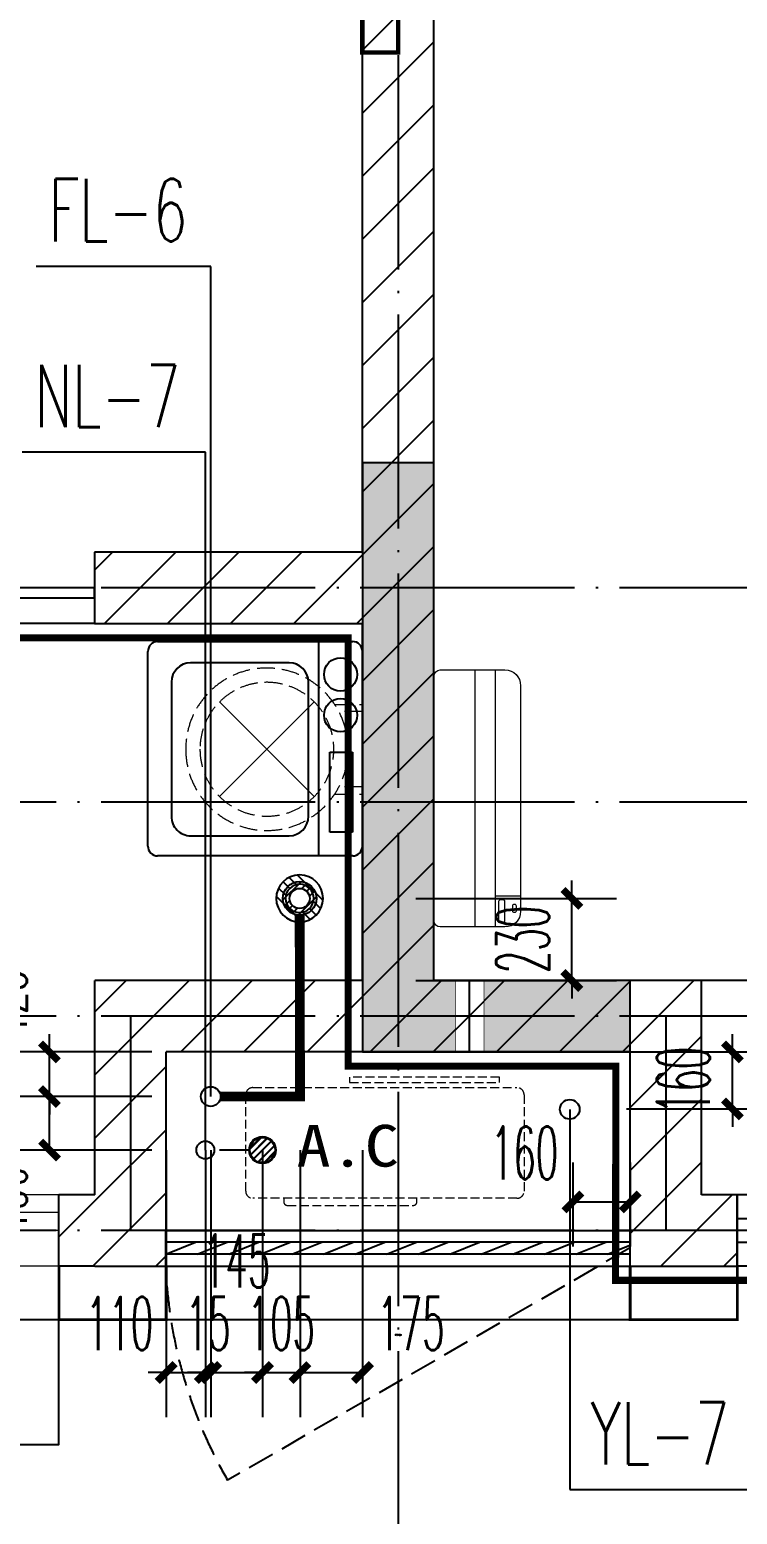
# Model space of a CAD drawing. Extents: x 27938 to 1507990, y 110129 to 923079.
# Drawn here: x 1234532 to 1236514, y 580029 to 584188 of the extents above; entities that cross this region are included whole.
import ezdxf

# ---------------------------------------------------------------- set-up
doc = ezdxf.new("R2010")
doc.units = 0
doc.header["$LTSCALE"] = 1000
doc.header["$MEASUREMENT"] = 0
for name, pattern in [('$1$DASH', [0.35, 0.25, -0.1]), ('DASH', [0.35, 0.25, -0.1]), ('DOTE', [2.42, 2, -0.2, 0.02, -0.2])]:
    doc.linetypes.add(name, pattern=pattern)
for name, color, linetype in [('----建筑底图', 8, 'Continuous'), ('3.5方案汇报，与郭总、侯月琴确定户型_t8$0$2020.03.04 -1安徽标准化洋房户型(UA）_t8_t8$0$看线', 154, 'Continuous'), ('COLUMN', 9, 'Continuous'), ('DIM_SYMB', 3, 'Continuous'), ('DIM_凝结', 150, 'Continuous'), ('DIM_废水', 31, 'Continuous'), ('DIM_雨水', 4, 'Continuous'), ('DOTE', 1, 'Continuous'), ('EQUIP_地漏', 7, 'Continuous'), ('LVTRY', 6, 'Continuous'), ('PIPE-废水', 31, 'TG_F'), ('PUB_HATCH', 8, 'Continuous'), ('PUB_TEXT', 4, 'Continuous'), ('VPIPE-凝结', 150, 'N'), ('VPIPE-废水', 31, 'Continuous'), ('VPIPE-雨水', 4, 'Y'), ('WALL', 9, 'Continuous'), ('WINDOW', 4, 'Continuous'), ('WINDOW_TEXT', 7, 'Continuous'), ('机电标识类', 1, 'Continuous'), ('看线', 251, 'Continuous')]:
    doc.layers.add(name, color=color, linetype=linetype)
for name, color, linetype, lineweight in [('EQUIP-消防', 3, 'Continuous', 20), ('平面-栏杆', 135, 'Continuous', 15), ('平面-看线', 45, 'Continuous', 15), ('平面-空调室内机', 176, 'Continuous', 9), ('平面-空调预留孔', 173, 'Continuous', 15), ('空调', 76, 'Continuous', 13), ('粉刷', 251, 'Continuous', 9)]:
    doc.layers.add(name, color=color, linetype=linetype, lineweight=lineweight)
doc.styles.add('_TCH_DIM_T3', font='SIMPLEX.shx', dxfattribs={"width": 0.494118, "bigfont": 'GBCBIG.shx'})
doc.styles.add('_TCH_WINDOW', font='SIMPLEX.shx', dxfattribs={"width": 0.7, "height": 3.5, "bigfont": 'GBCBIG.shx'})
doc.styles.add('_TWT_SERIAL', font='SIMPLEX', dxfattribs={"width": 0.8, "height": 3.5, "bigfont": 'HZTXT'})
doc.styles.get("Standard").update_dxf_attribs({"font": 'gbenor.shx', "bigfont": 'gbcbig.shx'})
doc.styles.add('TG_LINETYPE', font='SIMPLEX', dxfattribs={"width": 0.8, "height": 3, "bigfont": 'HZTXT'})
doc.styles.add('房间名称', font='TSSDENG', dxfattribs={"width": 0.8, "bigfont": 'HZTXT'})
doc.styles.add('黑体', font='simhei.ttf')
doc.linetypes.add('N', pattern='A,3,-0.2,["N",Standard,S=0.25,R=0,X=-0.1,Y=-0.115],-0.2', length=3.4)
doc.linetypes.add('TG_F', pattern='A,2,-0.3,["F",TG_LINETYPE,S=0.1,R=0,X=-0.23,Y=-0.15],0', length=2.3)
doc.linetypes.add('Y', pattern='A,3,-0.2,["Y",Standard,S=0.25,R=0,X=-0.1,Y=-0.115],-0.2', length=3.4)
doc.dimstyles.new('_TWT_ARCH&&50', dxfattribs={"dimtxt": 148.75, "dimasz": 50, "dimexe": 125, "dimexo": 150, "dimgap": 63.125, "dimtad": 1, "dimdec": 0, "dimzin": 0, "dimdsep": 46, "dimtxsty": '_TCH_DIM_T3', "dimblk": 'ARCHTICK', "dimcen": 0.09, "dimclrt": 7, "dimazin": 2, "dimtfac": 1, "dimtdec": 0, "dimtix": 1, "dimtmove": 2, "dimatfit": 3, "dimfxl": 100, "dimtolj": 1, "dimtzin": 0, "dimarcsym": 0})
pattern_1 = [(45, (0, 89.76), (-88.3884, 88.3884), [])]

# ---------------------------------------------------------------- blocks, each defined once
blk = doc.blocks.new('GFDGFSDFGD')
at = {"layer": 'PUB_HATCH'}
blk.add_hatch(color=256, dxfattribs=at).paths.add_polyline_path([(455566.6, 364323.7), (455566.6, 364523.7), (455016.6, 364523.7), (455016.6, 365973.7), (454816.6, 365973.7), (454816.6, 364323.7)])
at = {"layer": 'COLUMN', "color": 6}
for p, q in [((455016.6, 365973.7), (454816.6, 365973.7)), ((454816.6, 365973.7), (454816.6, 364323.7)), ((455016.6, 364523.7), (455016.6, 365973.7)), ((455566.6, 364523.7), (455016.6, 364523.7)), ((455566.6, 364323.7), (455566.6, 364523.7)), ((454816.6, 364323.7), (455566.6, 364323.7))]:
    blk.add_line(p, q, dxfattribs=at)
blk = doc.blocks.new('dongkong')
blk.add_wipeout([(-603756, 210771), (-603756, 210570.8), (-603836, 210570.8), (-603836, 210771)])
at = {"layer": '机电标识类', "color": 250, "linetype": 'DASH', "ltscale": 400}
for p, q in [((-603796, 210771), (-603796, 210570.8)), ((-603896, 210670.7), (-603696, 210670.7))]:
    blk.add_line(p, q, dxfattribs=at)
at = {"layer": '空调', "color": 6, "linetype": 'DASH', "const_width": 2}
blk.add_lwpolyline([(-603756, 210771), (-603756, 210570.8), (-603836, 210570.8), (-603836, 210771)], close=True, dxfattribs=at)
blk = doc.blocks.new('A$C001338C2')
for p, q in [((845, 303.6), (55, 303.6)), ((109.1, 214.8), (109.1, 303.6)), ((0, 248.6), (0, 22)), ((900, 22), (900, 248.6)), ((22, 0), (878, 0))]:
    blk.add_line(p, q)
at = {"lineweight": 5}
for p, q in [((900, 214.8), (0, 214.8)), ((900, 143.2), (0, 143.2))]:
    blk.add_line(p, q, dxfattribs=at)
for points in [[(73.1, 275), (56.8, 275, -0.414214), (51.3, 280.5), (51.3, 283.4, -0.414214), (56.8, 288.9), (73.1, 288.9, -0.414214), (78.6, 283.4), (78.6, 280.5, -0.414214)], [(89.2, 226.4), (22.2, 226.4, -0.414214), (16.7, 231.9), (16.7, 243.1, -0.414214), (22.2, 248.6), (89.2, 248.6, -0.414214), (94.7, 243.1), (94.7, 231.9, -0.414214)]]:
    blk.add_lwpolyline(points, format="xyb", close=True)
for centre, radius, start, end in [((55, 248.6), 55, 90, 180), ((845, 248.6), 55, 360, 90), ((22, 22), 22, 180, 270), ((878, 22), 22, 270, 360)]:
    blk.add_arc(centre, radius, start, end)
blk = doc.blocks.new('$TwtSys$00000141')
at = {"color": 1}
for p, q in [((-47.1, 3.8), (-5, 45.9)), ((-47.1, 3.8), (-5, 45.9)), ((-43.6, -17.5), (17.5, 43.6)), ((-43.6, -17.5), (17.5, 43.6)), ((-33.2, -33.2), (33.2, 33.2)), ((-33.2, -33.2), (33.2, 33.2)), ((-16.2, -43.5), (43.8, 16.4)), ((-16.2, -43.5), (43.8, 16.4)), ((5.7, -46.1), (46.1, -5.7)), ((5.7, -46.1), (46.1, -5.7))]:
    blk.add_line(p, q, dxfattribs=at)
blk.add_circle((0, 0), 47, dxfattribs=at)
blk.add_circle((0, 0), 47, dxfattribs=at)
blk = doc.blocks.new('RECTANG')
for p, q in [((1, 1), (0, 1)), ((0, 1), (0, 0)), ((1, 0), (1, 1)), ((0, 0), (1, 0))]:
    blk.add_line(p, q)
blk = doc.blocks.new('洗衣机')
at = {"layer": 'LVTRY'}
for p, q in [((3790993.7, 243444.5), (3790993.7, 242899.1)), ((3791567.4, 243472.1), (3791021, 243472.1)), ((3791116.5, 243472.1), (3791116.5, 242871.5)), ((3791594.6, 242899.1), (3791594.6, 243444.5)), ((3791199, 243412.7), (3791474.9, 243412.7)), ((3791145.1, 242982.5), (3791145.1, 243358)), ((3791528.8, 243358), (3791528.8, 242982.5)), ((3791474.9, 242927.8), (3791199, 242927.8)), ((3791021, 242871.5), (3791567.4, 242871.5))]:
    blk.add_line(p, q, dxfattribs=at)
at = {"layer": 'LVTRY', "extrusion": (0, 0, -1)}
for centre, major_axis, start_param, end_param in [((3791021, 243444.5), (0, 27.6), -1.570796, 0), ((3791567.4, 243444.5), (0, 27.6), 0, 1.570796), ((3791055.1, 243379.8), (0, 46.9), 3.141593, 9.424778), ((3791199, 243358), (0, 54.7), 4.712389, 6.283185), ((3791474.9, 243358), (0, 54.7), 0, 1.570796), ((3791055.1, 243265.7), (0, 46.9), 3.141593, 9.424778), ((3791199, 242982.5), (0, 54.7), 3.141593, 4.712389), ((3791474.9, 242982.5), (0, 54.7), 1.570796, 3.141593), ((3791021, 242899.1), (0, 27.6), 3.141593, 4.712389), ((3791567.4, 242899.1), (0, 27.6), 1.570796, 3.141593)]:
    blk.add_ellipse(centre, major_axis=major_axis, ratio=0.986385, start_param=start_param, end_param=end_param, dxfattribs=at)
at = {"layer": 'LVTRY', "xscale": 63.25620569481588, "yscale": 224.5369532744355, "zscale": 64.12934308941763, "rotation": 180}
blk.add_blockref('RECTANG', (3791085.2, 243162.4), dxfattribs=at)
blk = doc.blocks.new('$TwtSys$00000543')
for p, q in [((-93.6, -8.5), (8.5, 93.6)), ((12.5, 55), (41.7, 84.2)), ((39.9, 39.9), (66.5, 66.5)), ((-8.5, -93.6), (93.6, 8.5)), ((55, 12.5), (84.2, 41.7)), ((-84.2, -41.7), (-55, -12.5)), ((-66.5, -66.5), (-39.9, -39.9)), ((-41.7, -84.2), (-12.5, -55))]:
    blk.add_line(p, q)
for radius in [94, 56.4]:
    blk.add_circle((0, 0), radius)
blk = doc.blocks.new('dnfhfn')
at = {"linetype": '$1$DASH', "ltscale": 0.2}
for p, q in [((101.9, 495, 0), (121.9, 495, 0)), ((101.9, 417.2, 0), (101.9, 495, 0)), ((121.9, 495, 0), (121.9, 429, 0)), ((353.1, 495, 0), (333.1, 495, 0)), ((333.1, 495, 0), (333.1, 429, 0)), ((353.1, 417.2, 0), (353.1, 495, 0))]:
    blk.add_line(p, q, dxfattribs=at)
at = {"linetype": '$1$DASH', "ltscale": 0.2, "elevation": 0}
for points in [[(94.9, 360.1), (94.9, 360.1), (360.1, 94.9), (360.1, 94.9)], [(360.1, 360.1), (94.9, 94.9), (94.9, 94.9), (360.1, 360.1)]]:
    blk.add_lwpolyline(points, close=True, dxfattribs=at)
at = {"linetype": '$1$DASH', "ltscale": 0.2}
for radius in [227.5, 187.5]:
    blk.add_circle((227.5, 227.5, 0), radius, dxfattribs=at)
blk = doc.blocks.new('gsergvr')
at = {"layer": '平面-空调预留孔', "linetype": 'DASH', "ltscale": 0.1}
for p, q in [((34075.4, 17176.2), (34075.4, 17166.2)), ((34085.4, 17156.2), (34438.2, 17156.2)), ((34448.2, 17166.2), (34448.2, 17176.2))]:
    blk.add_line(p, q, dxfattribs=at)
blk.add_lwpolyline([(34679.3, 17515.3), (34259.5, 17515.3), (34259.5, 17500.2), (34679.3, 17500.2)], close=True, dxfattribs=at)
blk.add_lwpolyline([(34728.6, 17176.2), (33988.6, 17176.2, -0.414214), (33968.6, 17196.2), (33968.6, 17466.2, -0.414214), (33988.6, 17486.2), (34728.6, 17486.2, -0.414214), (34748.6, 17466.2), (34748.6, 17196.2, -0.414214)], format="xyb", close=True, dxfattribs=at)
for centre, start, end in [((34085.4, 17166.2), 180, 270), ((34438.2, 17166.2), 270, 0)]:
    blk.add_arc(centre, 10, start, end, dxfattribs=at)
at = {"layer": '平面-空调预留孔', "color": 251, "linetype": 'DASH', "ltscale": 0.1, "true_color": 0x636466, "style": '黑体', "width": 1.2}
blk.add_text('A.C', height=117.05, dxfattribs=at).set_placement((34110.9, 17264.8))
blk = doc.blocks.new('rtyryrtyeeretee')
at = {"layer": '平面-空调预留孔'}
blk.add_blockref('gsergvr', (635673.5, 326705.8), dxfattribs=at)
blk = doc.blocks.new('GDGDRGDGDRGDR')
blk.add_blockref('rtyryrtyeeretee', (-215152.6, 97240.1))
blk = doc.blocks.new('FSFSFSFSEG')
at = {"layer": 'EQUIP-消防', "const_width": 12.8}
blk.add_lwpolyline([(136866.6, 335152.5), (136466.6, 335152.5), (136466.6, 335052.5), (136866.6, 335052.5)], close=True, dxfattribs=at)
at = {"layer": 'PUB_TEXT', "color": 7, "true_color": 0xffffff, "style": '房间名称', "width": 0.8}
blk.add_text('rD', height=64.8, dxfattribs=at).set_placement((136633.7, 335069))
blk = doc.blocks.new('GHFHFHTFHCSDCS')
at = {"rotation": 89.99999999297357}
blk.add_blockref('FSFSFSFSEG', (789969.1, 230657.2), dxfattribs=at)
blk = doc.blocks.new('$DorLib2D$00000138')
at = {"color": 0, "linetype": 'Continuous'}
for p, q in [((-0.2875, 0), (-0.2875, 0.1538)), ((-0.2875, 0.1538), (0, 0.1538)), ((0, 0.1538), (0, 0)), ((0.2875, 0.1538), (0, 0.1538)), ((0.2875, 0), (0.2875, 0.1538)), ((-0.5, -0.1399), (-0.5, 0)), ((-0.5, 0), (-0.2188, 0)), ((0, 0), (-0.2875, 0)), ((-0.2188, 0), (-0.2188, -0.1399)), ((0, 0), (0.2875, 0)), ((0.2188, 0), (0.2188, -0.1399)), ((0.5, 0), (0.2188, 0)), ((0.5, 0), (0.5, -0.1946)), ((0.5, -0.1399), (0.5, 0)), ((-0.2188, -0.1399), (-0.5, -0.1399)), ((0.2188, -0.1399), (0.5, -0.1399)), ((-0.1857, -0.186), (-0.037, -0.186)), ((-0.037, -0.186), (-0.1019, -0.2583)), ((-0.1019, -0.2583), (-0.1019, -0.186)), ((0.1857, -0.186), (0.037, -0.186)), ((0.037, -0.186), (0.1019, -0.2583)), ((0.1019, -0.2583), (0.1019, -0.186))]:
    blk.add_line(p, q, dxfattribs=at)
blk = doc.blocks.new('$WINLIB2D$00000001')
at = {"color": 0}
for points in [[(-0.5, 0.5), (-0.5, -0.5)], [(-0.5, 0.5), (0.5, 0.5)], [(0.5, -0.5), (0.5, 0.5)], [(0.5, 0.1667), (-0.5, 0.1667)], [(0.5, -0.1667), (-0.5, -0.1667)], [(-0.5, -0.5), (0.5, -0.5)]]:
    blk.add_lwpolyline(points, dxfattribs=at)
blk = doc.blocks.new('$WINLIB2D$00000039')
at = {"color": 0}
for points in [[(-0.5, 0.5), (-0.5, -0.5)], [(0.5, 0.5), (-0.5, 0.5)], [(0.5, -0.5), (0.5, 0.5)], [(-0.5, 0.1667), (0.5, 0.1667)], [(-0.3839, -0.1667), (-0.448, 0.1667)], [(-0.3159, -0.1667), (-0.38, 0.1667)], [(-0.2479, -0.1667), (-0.312, 0.1667)], [(-0.1799, -0.1667), (-0.244, 0.1667)], [(-0.1119, -0.1667), (-0.176, 0.1667)], [(-0.0439, -0.1667), (-0.108, 0.1667)], [(0.0241, -0.1667), (-0.04, 0.1667)], [(0.0921, -0.1667), (0.028, 0.1667)], [(0.16, -0.1667), (0.0959, 0.1667)], [(0.228, -0.1667), (0.1639, 0.1667)], [(0.296, -0.1667), (0.2319, 0.1667)], [(0.364, -0.1667), (0.2999, 0.1667)], [(0.432, -0.1667), (0.3679, 0.1667)], [(0.5, -0.1667), (0.4359, 0.1667)], [(-0.4519, -0.1667), (-0.5, 0.0836)], [(-0.5, -0.1667), (0.5, -0.1667)], [(0.5, -0.5), (-0.5, -0.5)]]:
    blk.add_lwpolyline(points, dxfattribs=at)
blk = doc.blocks.new('A$C149A4CC3')
at = {"layer": 'PUB_HATCH'}
h = blk.add_hatch(dxfattribs=at)
h.set_pattern_fill('普通砖', color=256, scale=50, style=0)
h.set_pattern_definition(pattern_1)
h.paths.add_polyline_path([(8650, -25810.1), (8650, -25710.1), (8516.7, -25710.1), (8450, -25810.1)])
at = {"color": 8, "const_width": 8}
for points in [[(8350, -25810.1), (8350, -25960.1), (8650, -25960.1), (8650, -25810.1)], [(9950, -25810.1), (9950, -25960.1), (10250, -25960.1), (10250, -25810.1)]]:
    blk.add_lwpolyline(points, dxfattribs=at)
at = {"layer": '3.5方案汇报，与郭总、侯月琴确定户型_t8$0$2020.03.04 -1安徽标准化洋房户型(UA）_t8_t8$0$看线', "color": 8, "ltscale": 10}
blk.add_line((12400, -25010.1), (10150, -25010.1), dxfattribs=at)
at = {"layer": 'DOTE', "color": 169, "linetype": 'DOTE', "ltscale": 0.3}
for p, q in [((9300.2, -16610.1), (9300, -26899.5)), ((25039.9, -23910.1), (-25818.8, -23910.1)), ((25039.9, -24510.1), (-25818.8, -24510.1)), ((25039.9, -25110.1), (-25818.8, -25110.1)), ((8550, -25110.1), (8550, -25710.1)), ((10050, -25110.1), (10050, -25710.1)), ((25039.9, -25710.1), (-25818.8, -25710.1))]:
    blk.add_line(p, q, dxfattribs=at)
at = {"layer": 'VPIPE-凝结', "color": 8, "ltscale": 0.1}
blk.add_lwpolyline([(8882.4, -25485.1), (8800, -25485.1)], dxfattribs=at)
at = {"layer": 'WALL', "color": 8}
for p, q in [((8650, -25810.1), (8650, -25710.1)), ((8450, -25810.1), (8350, -25810.1)), ((8450, -25810.1), (8450, -25810.1)), ((8450, -25810.1), (8650, -25810.1)), ((9950, -25810.1), (10250, -25810.1))]:
    blk.add_line(p, q, dxfattribs=at)
at = {"layer": 'WINDOW', "color": 8, "linetype": 'DASH', "ltscale": 0.3}
blk.add_lwpolyline([(9948.1, -25760.1), (8822.2, -26410.1, -0.131652), (8648.1, -25760.1)], format="xyb", dxfattribs=at)
at = {"layer": '平面-栏杆', "color": 8}
for points in [[(8350, -25660.1), (3700, -25660.1)], [(8350, -25710.1), (3700, -25710.1)]]:
    blk.add_lwpolyline(points, dxfattribs=at)
at = {"layer": '平面-看线', "color": 8}
blk.add_lwpolyline([(8350, -25610.1), (3700, -25610.1)], dxfattribs=at)
at = {"layer": '平面-看线', "color": 8, "linetype": 'DASH'}
blk.add_lwpolyline([(8350, -25810.1), (3700, -25810.1)], dxfattribs=at)
at = {"layer": '看线', "color": 8, "ltscale": 0.5}
for points in [[(3700, -25960.1), (8350, -25960.1)], [(6350, -25960.1), (6350, -26310.1), (8350, -26310.1), (8350, -25960.1)], [(8650, -25960.1), (9950, -25960.1)]]:
    blk.add_lwpolyline(points, dxfattribs=at)
at = {"color": 8}
for name in ['GFDGFSDFGD', 'GHFHFHTFHCSDCS']:
    blk.add_blockref(name, (-445616.6, -389533.8), dxfattribs=at)
at = {"layer": 'EQUIP_地漏', "color": 8}
for name, p, xscale, yscale, zscale in [('$TwtSys$00000543', (9024.1, -24780.1), -0.7000000000000001, 0.7000000000000001, 0.7), ('$TwtSys$00000141', (8920, -25485.1), 0.8, 0.8, 0.8)]:
    blk.add_blockref(name, p, dxfattribs=dict(at, xscale=xscale, yscale=yscale, zscale=zscale))
at = {"layer": 'WINDOW', "color": 8}
ref = blk.add_blockref('$WINLIB2D$00000039', (9299, -25760.1), dxfattribs=dict(at, xscale=1299.999999983003, yscale=-100, zscale=1299.999999983003, rotation=180))
ref.add_attrib('A', 'BYC1322b', (9291.5, -26004.7), dxfattribs={"layer": 'WINDOW_TEXT', "color": 8, "ltscale": 0.5, "height": 4.25, "style": '_TCH_WINDOW', "width": 0.494118})
at = {"layer": '平面-空调预留孔', "color": 8, "xscale": -1, "rotation": 270}
blk.add_blockref('dnfhfn', (8704.9, -24589.7, 0), dxfattribs=at)
at = {"layer": '平面-空调预留孔', "color": 8, "xscale": -0.8000000000465655, "yscale": 0.8000000000465655, "zscale": 0.800000000046565, "rotation": 269.9999997665698}
blk.add_blockref('A$C001338C2', (9400.2, -24860.1), dxfattribs=at)
at = {"layer": '粉刷', "color": 8, "xscale": -1}
blk.add_blockref('洗衣机', (3800193.7, -267532.5), dxfattribs=at)
at = {"layer": '平面-空调室内机', "color": 8, "ltscale": 0.3, "rotation": 180}
blk.add_blockref('dongkong', (-594295.9, 185560.7), dxfattribs=at)
at = {"color": 8, "linetype": 'DASH', "ltscale": 0.8, "const_width": 20}
blk.add_lwpolyline([(25140, -24650.1), (22160, -24650.1), (22160, -24050.1), (15840, -24050.1), (15840, -25250.1), (15090, -25250.1), (15090, -25850.1), (9909, -25850.1), (9909.9, -25250.1), (9160, -25250.1), (9160, -24050.1), (2840, -24050.1), (2840, -24650.1), (0, -24650.1)], dxfattribs=at)
at = {"color": 8}
blk.add_blockref('GDGDRGDGDRGDR', (-445616.6, -466742.2), dxfattribs=at)
at = {"layer": 'PUB_HATCH'}
h = blk.add_hatch(dxfattribs=at)
h.set_pattern_fill('普通砖', color=256, scale=50, style=0)
h.set_pattern_definition(pattern_1)
h.paths.add_polyline_path([(9266.7, -23910.1), (9400, -23910.1), (9400, -21010.1), (9200, -20810.1), (9200, -23810.1)])
h = blk.add_hatch(dxfattribs=at)
h.set_pattern_fill('普通砖', color=256, scale=50, style=0)
h.set_pattern_definition(pattern_1)
h.paths.add_polyline_path([(9200, -23810.1), (8449.9, -23810.1), (8449.9, -24010.1), (9200, -24010.1), (9266.7, -23910.1)])
h = blk.add_hatch(dxfattribs=at)
h.set_pattern_fill('普通砖', color=256, scale=50, style=0)
h.set_pattern_definition(pattern_1)
h.paths.add_polyline_path([(9300, -25076.8), (9400, -25010.1), (9400, -23910.1), (9266.7, -23910.1), (9200, -24010.1), (9200, -25010.1)])
h = blk.add_hatch(dxfattribs=at)
h.set_pattern_fill('普通砖', color=256, scale=50, style=0)
h.set_pattern_definition(pattern_1)
h.paths.add_polyline_path([(9300, -25076.8), (9200, -25010.1), (8450, -25010.1), (8650, -25210.1), (9300, -25210.1)])
h = blk.add_hatch(dxfattribs=at)
h.set_pattern_fill('普通砖', color=256, scale=50, style=0)
h.set_pattern_definition(pattern_1)
h.paths.add_polyline_path([(8516.7, -25710.1), (8650, -25710.1), (8650, -25210.1), (8450, -25010.1), (8450, -25610.1)])
h = blk.add_hatch(dxfattribs=at)
h.set_pattern_fill('普通砖', color=256, scale=50, style=0)
h.set_pattern_definition(pattern_1)
h.paths.add_polyline_path([(9950, -25210.1), (10150, -25010.1), (9400, -25010.1), (9300, -25076.8), (9300, -25210.1)])
h = blk.add_hatch(dxfattribs=at)
h.set_pattern_fill('普通砖', color=256, scale=50, style=0)
h.set_pattern_definition(pattern_1)
h.paths.add_polyline_path([(9950, -25810.1), (10150, -25610.1), (10150, -25010.1), (9950, -25210.1)])
h = blk.add_hatch(dxfattribs=at)
h.set_pattern_fill('普通砖', color=256, scale=50, style=0)
h.set_pattern_definition(pattern_1)
h.paths.add_polyline_path([(8516.7, -25710.1), (8450, -25610.1), (8350, -25610.1), (8350, -25810.1), (8450, -25810.1)])
h = blk.add_hatch(dxfattribs=at)
h.set_pattern_fill('普通砖', color=256, scale=50, style=0)
h.set_pattern_definition(pattern_1)
h.paths.add_polyline_path([(9950, -25810.1), (10250, -25810.1), (10250, -25610.1), (10150, -25610.1)])
at = {"layer": 'WALL', "color": 8}
for p, q in [((9200, -23810.1), (9200, -20810.1)), ((9400, -23910.1), (9400, -21010.1)), ((9200, -23810.1), (8449.9, -23810.1)), ((8449.9, -23810.1), (8449.9, -24010.1)), ((9400, -25010.1), (9400, -23910.1)), ((8449.9, -24010.1), (9200, -24010.1)), ((9200, -25010.1), (9200, -24010.1)), ((9200, -25010.1), (8450, -25010.1)), ((8450, -25610.1), (8450, -25010.1)), ((10150, -25010.1), (9400, -25010.1)), ((10150, -25610.1), (10150, -25010.1)), ((9300, -25210.1), (8650, -25210.1)), ((8650, -25710.1), (8650, -25210.1)), ((9950, -25210.1), (9300, -25210.1)), ((9950, -25810.1), (9950, -25210.1)), ((8450, -25610.1), (8350, -25610.1)), ((8350, -25810.1), (8350, -25610.1)), ((10250, -25610.1), (10150, -25610.1)), ((10250, -25810.1), (10250, -25610.1))]:
    blk.add_line(p, q, dxfattribs=at)
at = {"layer": 'WINDOW', "color": 8}
blk.add_line((8449.9, -24010.1), (6849.9, -24010.1), dxfattribs=at)
ref = blk.add_blockref('$DorLib2D$00000138', (7649.9, -23910.1), dxfattribs=dict(at, xscale=1600, yscale=-200, zscale=1600, rotation=179.9999999989443))
ref.add_attrib('A', 'TLM1623', (7643.5, -24204.7), dxfattribs={"layer": 'WINDOW_TEXT', "color": 8, "ltscale": 0.5, "height": 4.25, "rotation": 360, "style": '_TCH_WINDOW', "width": 0.494118})
ref = blk.add_blockref('$WINLIB2D$00000001', (11050, -25710.1), dxfattribs=dict(at, xscale=-1600, yscale=-200, zscale=-1600))
ref.add_attrib('A', 'TC1617', (11044.7, -25432.3), dxfattribs={"layer": 'WINDOW_TEXT', "color": 8, "ltscale": 0.5, "height": 4.25, "style": '_TCH_WINDOW', "width": 0.494118})
blk = doc.blocks.new('_ArchTick')
at = {"color": 0, "linetype": 'ByBlock', "const_width": 0.4}
blk.add_lwpolyline([(-0.5, -0.5), (0.5, 0.5)], dxfattribs=at)
blk = doc.blocks.new('*D357')
at = {"layer": 'Defpoints', "color": 0}
for p in [(1236053.2, 581164.1), (1236213.6, 581164.1), (1236213.6, 580903.6)]:
    blk.add_point(p, dxfattribs=at)
at = {"layer": 'DIM_SYMB', "color": 0, "lineweight": -2}
for p, q in [((1236053.2, 581014.1), (1236053.2, 580778.6)), ((1236213.6, 581014.1), (1236213.6, 580778.6)), ((1236053.2, 580903.6), (1236213.6, 580903.6))]:
    blk.add_line(p, q, dxfattribs=at)
at = {"layer": 'DIM_SYMB', "color": 0, "lineweight": -2, "xscale": 50, "yscale": 50, "zscale": 50, "rotation": 180}
blk.add_blockref('_ArchTick', (1236053.2, 580903.6), dxfattribs=at)
at = {"layer": 'DIM_SYMB', "color": 0, "lineweight": -2, "xscale": 50, "yscale": 50, "zscale": 50}
blk.add_blockref('_ArchTick', (1236213.6, 580903.6), dxfattribs=at)
at = {"layer": 'DIM_SYMB', "color": 7, "insert": (1235917.5, 581041.1), "char_height": 148.75, "attachment_point": 5, "style": '_TCH_DIM_T3'}
blk.add_mtext('\\A1;160', dxfattribs=at)
blk = doc.blocks.new('*D358')
at = {"layer": 'Defpoints', "color": 0}
for p in [(1236053.2, 581324), (1236499.8, 581324), (1236053.2, 581164.1)]:
    blk.add_point(p, dxfattribs=at)
at = {"layer": 'DIM_SYMB', "color": 0, "lineweight": -2}
for p, q in [((1236499.8, 581324), (1236499.8, 581374)), ((1236203.2, 581324), (1236624.8, 581324)), ((1236499.8, 581164.1), (1236499.8, 581324)), ((1236203.2, 581164.1), (1236624.8, 581164.1)), ((1236499.8, 581164.1), (1236499.8, 581114.1))]:
    blk.add_line(p, q, dxfattribs=at)
at = {"layer": 'DIM_SYMB', "color": 0, "lineweight": -2, "xscale": 50, "yscale": 50, "zscale": 50}
for p, rotation in [((1236499.8, 581324), 270), ((1236499.8, 581164.1), 90)]:
    blk.add_blockref('_ArchTick', p, dxfattribs=dict(at, rotation=rotation))
at = {"layer": 'DIM_SYMB', "color": 7, "insert": (1236362.3, 581244), "char_height": 148.75, "attachment_point": 5, "rotation": 90, "style": '_TCH_DIM_T3'}
blk.add_mtext('\\A1;160', dxfattribs=at)
blk = doc.blocks.new('*D359')
at = {"layer": 'Defpoints', "color": 0}
for p in [(1235288.7, 581199), (1235463.6, 581199), (1235463.6, 580425.7)]:
    blk.add_point(p, dxfattribs=at)
at = {"layer": 'DIM_SYMB', "color": 0, "lineweight": -2}
for p, q in [((1235288.7, 581049), (1235288.7, 580300.7)), ((1235463.6, 581049), (1235463.6, 580300.7)), ((1235288.7, 580425.7), (1235463.6, 580425.7))]:
    blk.add_line(p, q, dxfattribs=at)
at = {"layer": 'DIM_SYMB', "color": 0, "lineweight": -2, "xscale": 50, "yscale": 50, "zscale": 50, "rotation": 180}
blk.add_blockref('_ArchTick', (1235288.7, 580425.7), dxfattribs=at)
at = {"layer": 'DIM_SYMB', "color": 0, "lineweight": -2, "xscale": 50, "yscale": 50, "zscale": 50}
blk.add_blockref('_ArchTick', (1235463.6, 580425.7), dxfattribs=at)
at = {"layer": 'DIM_SYMB', "color": 7, "insert": (1235599.4, 580563.2), "char_height": 148.75, "attachment_point": 5, "style": '_TCH_DIM_T3'}
blk.add_mtext('\\A1;175', dxfattribs=at)
blk = doc.blocks.new('*D360')
at = {"layer": 'Defpoints', "color": 0}
for p in [(1235183.6, 581199), (1235288.7, 581199), (1235288.7, 580425.7)]:
    blk.add_point(p, dxfattribs=at)
at = {"layer": 'DIM_SYMB', "color": 0, "lineweight": -2}
for p, q in [((1235183.6, 581049), (1235183.6, 580300.7)), ((1235288.7, 581049), (1235288.7, 580300.7)), ((1235183.6, 580425.7), (1235133.6, 580425.7)), ((1235183.6, 580425.7), (1235288.7, 580425.7)), ((1235288.7, 580425.7), (1235338.7, 580425.7))]:
    blk.add_line(p, q, dxfattribs=at)
at = {"layer": 'DIM_SYMB', "color": 0, "lineweight": -2, "xscale": 50, "yscale": 50, "zscale": 50}
blk.add_blockref('_ArchTick', (1235183.6, 580425.7), dxfattribs=at)
at = {"layer": 'DIM_SYMB', "color": 0, "lineweight": -2, "xscale": 50, "yscale": 50, "zscale": 50, "rotation": 180}
blk.add_blockref('_ArchTick', (1235288.7, 580425.7), dxfattribs=at)
at = {"layer": 'DIM_SYMB', "color": 7, "insert": (1235236.2, 580563.2), "char_height": 148.75, "attachment_point": 5, "style": '_TCH_DIM_T3'}
blk.add_mtext('\\A1;105', dxfattribs=at)
blk = doc.blocks.new('*D361')
at = {"layer": 'Defpoints', "color": 0}
for p in [(1235038.6, 581199), (1235183.6, 581199), (1235183.6, 580425.7)]:
    blk.add_point(p, dxfattribs=at)
at = {"layer": 'DIM_SYMB', "color": 0, "lineweight": -2}
for p, q in [((1235038.6, 581049), (1235038.6, 580300.7)), ((1235183.6, 581049), (1235183.6, 580300.7)), ((1235038.6, 580425.7), (1235183.6, 580425.7))]:
    blk.add_line(p, q, dxfattribs=at)
at = {"layer": 'DIM_SYMB', "color": 0, "lineweight": -2, "xscale": 50, "yscale": 50, "zscale": 50, "rotation": 180}
blk.add_blockref('_ArchTick', (1235038.6, 580425.7), dxfattribs=at)
at = {"layer": 'DIM_SYMB', "color": 0, "lineweight": -2, "xscale": 50, "yscale": 50, "zscale": 50}
blk.add_blockref('_ArchTick', (1235183.6, 580425.7), dxfattribs=at)
at = {"layer": 'DIM_SYMB', "color": 7, "insert": (1235111.1, 580738.2), "char_height": 148.75, "attachment_point": 5, "style": '_TCH_DIM_T3'}
blk.add_mtext('\\A1;145', dxfattribs=at)
blk = doc.blocks.new('*D362')
at = {"layer": 'Defpoints', "color": 0}
for p in [(1235023.6, 581199), (1235038.6, 581199), (1235038.6, 580425.7)]:
    blk.add_point(p, dxfattribs=at)
at = {"layer": 'DIM_SYMB', "color": 0, "lineweight": -2}
for p, q in [((1235023.6, 581049), (1235023.6, 580300.7)), ((1235038.6, 581049), (1235038.6, 580300.7)), ((1235023.6, 580425.7), (1234973.6, 580425.7)), ((1235023.6, 580425.7), (1235038.6, 580425.7)), ((1235038.6, 580425.7), (1235088.6, 580425.7))]:
    blk.add_line(p, q, dxfattribs=at)
at = {"layer": 'DIM_SYMB', "color": 0, "lineweight": -2, "xscale": 50, "yscale": 50, "zscale": 50}
blk.add_blockref('_ArchTick', (1235023.6, 580425.7), dxfattribs=at)
at = {"layer": 'DIM_SYMB', "color": 0, "lineweight": -2, "xscale": 50, "yscale": 50, "zscale": 50, "rotation": 180}
blk.add_blockref('_ArchTick', (1235038.6, 580425.7), dxfattribs=at)
at = {"layer": 'DIM_SYMB', "color": 7, "insert": (1235031.1, 580563.2), "char_height": 148.75, "attachment_point": 5, "style": '_TCH_DIM_T3'}
blk.add_mtext('\\A1;15', dxfattribs=at)
blk = doc.blocks.new('*D363')
at = {"layer": 'Defpoints', "color": 0}
for p in [(1234913.6, 581199), (1235023.6, 581199), (1235023.6, 580425.7)]:
    blk.add_point(p, dxfattribs=at)
at = {"layer": 'DIM_SYMB', "color": 0, "lineweight": -2}
for p, q in [((1234913.6, 581049), (1234913.6, 580300.7)), ((1235023.6, 581049), (1235023.6, 580300.7)), ((1234913.6, 580425.7), (1234863.6, 580425.7)), ((1234913.6, 580425.7), (1235023.6, 580425.7)), ((1235023.6, 580425.7), (1235073.6, 580425.7))]:
    blk.add_line(p, q, dxfattribs=at)
at = {"layer": 'DIM_SYMB', "color": 0, "lineweight": -2, "xscale": 50, "yscale": 50, "zscale": 50}
blk.add_blockref('_ArchTick', (1234913.6, 580425.7), dxfattribs=at)
at = {"layer": 'DIM_SYMB', "color": 0, "lineweight": -2, "xscale": 50, "yscale": 50, "zscale": 50, "rotation": 180}
blk.add_blockref('_ArchTick', (1235023.6, 580425.7), dxfattribs=at)
at = {"layer": 'DIM_SYMB', "color": 7, "insert": (1234783.1, 580563.2), "char_height": 148.75, "attachment_point": 5, "style": '_TCH_DIM_T3'}
blk.add_mtext('\\A1;110', dxfattribs=at)
blk = doc.blocks.new('*D364')
at = {"layer": 'Defpoints', "color": 0}
for p in [(1234586.9, 581199), (1235023.6, 581199), (1235023.6, 581049)]:
    blk.add_point(p, dxfattribs=at)
at = {"layer": 'DIM_SYMB', "color": 0, "lineweight": -2}
for p, q in [((1234873.6, 581199), (1234461.9, 581199)), ((1234586.9, 581049), (1234586.9, 581199)), ((1234873.6, 581049), (1234461.9, 581049))]:
    blk.add_line(p, q, dxfattribs=at)
at = {"layer": 'DIM_SYMB', "color": 0, "lineweight": -2, "xscale": 50, "yscale": 50, "zscale": 50}
for p, rotation in [((1234586.9, 581199), 90), ((1234586.9, 581049), 270)]:
    blk.add_blockref('_ArchTick', p, dxfattribs=dict(at, rotation=rotation))
at = {"layer": 'DIM_SYMB', "color": 7, "insert": (1234449.4, 580911.5), "char_height": 148.75, "attachment_point": 5, "rotation": 90, "style": '_TCH_DIM_T3'}
blk.add_mtext('\\A1;150', dxfattribs=at)
blk = doc.blocks.new('*D365')
at = {"layer": 'Defpoints', "color": 0}
for p in [(1234586.9, 581324), (1235023.6, 581324), (1235023.6, 581199)]:
    blk.add_point(p, dxfattribs=at)
at = {"layer": 'DIM_SYMB', "color": 0, "lineweight": -2}
for p, q in [((1234586.9, 581324), (1234586.9, 581374)), ((1234873.6, 581324), (1234461.9, 581324)), ((1234586.9, 581199), (1234586.9, 581324)), ((1234873.6, 581199), (1234461.9, 581199)), ((1234586.9, 581199), (1234586.9, 581149))]:
    blk.add_line(p, q, dxfattribs=at)
at = {"layer": 'DIM_SYMB', "color": 0, "lineweight": -2, "xscale": 50, "yscale": 50, "zscale": 50}
for p, rotation in [((1234586.9, 581324), 270), ((1234586.9, 581199), 90)]:
    blk.add_blockref('_ArchTick', p, dxfattribs=dict(at, rotation=rotation))
at = {"layer": 'DIM_SYMB', "color": 7, "insert": (1234449.4, 581461.5), "char_height": 148.75, "attachment_point": 5, "rotation": 90, "style": '_TCH_DIM_T3'}
blk.add_mtext('\\A1;125', dxfattribs=at)
blk = doc.blocks.new('*D366')
at = {"layer": 'Defpoints', "color": 0}
for p in [(1235463.5, 581754), (1236050.1, 581754), (1235463.5, 581524)]:
    blk.add_point(p, dxfattribs=at)
at = {"layer": 'DIM_SYMB', "color": 0, "lineweight": -2}
for p, q in [((1236050.1, 581754), (1236050.1, 581804)), ((1235613.5, 581754), (1236175.1, 581754)), ((1236050.1, 581524), (1236050.1, 581754)), ((1235613.5, 581524), (1236175.1, 581524)), ((1236050.1, 581524), (1236050.1, 581474))]:
    blk.add_line(p, q, dxfattribs=at)
at = {"layer": 'DIM_SYMB', "color": 0, "lineweight": -2, "xscale": 50, "yscale": 50, "zscale": 50}
for p, rotation in [((1236050.1, 581754), 270), ((1236050.1, 581524), 90)]:
    blk.add_blockref('_ArchTick', p, dxfattribs=dict(at, rotation=rotation))
at = {"layer": 'DIM_SYMB', "color": 7, "insert": (1235912.6, 581639), "char_height": 148.75, "attachment_point": 5, "rotation": 90, "style": '_TCH_DIM_T3'}
blk.add_mtext('\\A1;230', dxfattribs=at)
blk = doc.blocks.new('$TwtSys$00000327')
for p, q in [((-93.6, -8.5, 0), (8.5, 93.6, 0)), ((12.5, 55, 0), (41.7, 84.2, 0)), ((-8.5, -93.6, 0), (93.6, 8.5, 0)), ((39.9, 39.9, 0), (66.5, 66.5, 0)), ((55, 12.5, 0), (84.2, 41.7, 0)), ((-84.2, -41.7, 0), (-55, -12.5, 0)), ((-66.5, -66.5, 0), (-39.9, -39.9, 0)), ((-41.7, -84.2, 0), (-12.5, -55, 0))]:
    blk.add_line(p, q)
for radius in [94, 56.4]:
    blk.add_circle((0, 0, 0), radius)

msp = doc.modelspace()

# ---------------------------------------------------------------- block references
at = {"layer": '----建筑底图'}
msp.add_blockref('A$C149A4CC3', (1226263.6, 606534.1), dxfattribs=at)

# ---------------------------------------------------------------- next in the draw order: hatches: boundary and pattern name
at = {"layer": 'PIPE-废水'}
for points in [[(1235288.7, 581199), (1235288.7, 581185.2), (1235302.5, 581185.2)], [(1235288.7, 581199), (1235302.5, 581199), (1235302.5, 581185.2)]]:
    msp.add_hatch(color=256, dxfattribs=at).paths.add_polyline_path(points)

# ---------------------------------------------------------------- next in the draw order: linework, layer by layer
at = {"layer": 'DIM_凝结'}
for p, q in [((1235023.6, 583003.9), (1234510.5, 583003.9)), ((1235023.6, 581049), (1235023.6, 583003.9))]:
    msp.add_line(p, q, dxfattribs=at)
at = {"layer": 'DIM_废水'}
for p, q in [((1235038.6, 583524.8), (1234549.5, 583524.8)), ((1235038.6, 581199), (1235038.6, 583524.8))]:
    msp.add_line(p, q, dxfattribs=at)
at = {"layer": 'DIM_雨水'}
for p, q in [((1236044.2, 581163.1), (1236044.2, 580098.1)), ((1236044.2, 580098.1), (1236547.7, 580098.1))]:
    msp.add_line(p, q, dxfattribs=at)
at = {"layer": 'PIPE-废水', "ltscale": 0.25, "const_width": 27.5}
for points in [[(1235288.7, 581199), (1235287.8, 581707)], [(1235066.1, 581199), (1235288.7, 581199)]]:
    msp.add_lwpolyline(points, dxfattribs=at)
at = {"layer": 'VPIPE-凝结'}
msp.add_circle((1235023.6, 581049), 25, dxfattribs=at)
at = {"layer": 'VPIPE-废水'}
msp.add_circle((1235038.6, 581199), 27.5, dxfattribs=at)
at = {"layer": 'VPIPE-雨水'}
msp.add_circle((1236044.2, 581163.1), 27.5, dxfattribs=at)

# ---------------------------------------------------------------- next in the draw order: block references
at = {"layer": 'EQUIP_地漏', "rotation": 2.735758129764583e-11}
for name, p, xscale, yscale, zscale in [('$TwtSys$00000327', (1235287.7, 581754), 0.5, 0.5, 0.5), ('$TwtSys$00000141', (1235183.6, 581049), 0.75, 0.75, 0.75)]:
    msp.add_blockref(name, p, dxfattribs=dict(at, xscale=xscale, yscale=yscale, zscale=zscale))

# ---------------------------------------------------------------- next in the draw order: texts
at = {"layer": 'DIM_凝结', "color": 7, "style": '_TWT_SERIAL', "width": 0.64}
msp.add_text('NL-7', height=175, dxfattribs=at).set_placement((1234545.5, 583073.9))
at = {"layer": 'DIM_废水', "color": 7, "style": '_TWT_SERIAL', "width": 0.64}
msp.add_text('FL-6', height=175, dxfattribs=at).set_placement((1234584.5, 583594.8))
at = {"layer": 'DIM_雨水', "color": 7, "style": '_TWT_SERIAL', "width": 0.64}
msp.add_text('YL-7', height=175, dxfattribs=at).set_placement((1236102, 580168.1))

# ---------------------------------------------------------------- next in the draw order: dimensions: what is measured, and where the dimension line sits
at = {"layer": 'DIM_SYMB'}
for p1, p2, distance, picture, middle in [((1235463.5, 581524), (1235463.5, 581754), -586.6, '*D366', (1235912.6, 581639)), ((1236053.2, 581164.1), (1236053.2, 581324), -446.5, '*D358', (1236362.3, 581244)), ((1235023.6, 581199), (1235038.6, 581199), -773.3, '*D362', (1235031.1, 580563.2)), ((1235183.6, 581199), (1235288.7, 581199), -773.3, '*D360', (1235236.2, 580563.2))]:
    dim = msp.add_aligned_dim(p1=p1, p2=p2, distance=distance, dimstyle='_TWT_ARCH&&50', dxfattribs=at)
    dim.commit()
    dim.dimension.update_dxf_attribs({"geometry": picture, "text_midpoint": middle})
for base, p1, p2, angle, picture, middle in [((1234586.9, 581324), (1235023.6, 581199), (1235023.6, 581324), 90, '*D365', (1234449.4, 581461.5)), ((1234586.9, 581199), (1235023.6, 581049), (1235023.6, 581199), 90, '*D364', (1234449.4, 580911.5)), ((1235023.6, 580425.7), (1234913.6, 581199), (1235023.6, 581199), 0, '*D363', (1234783.1, 580563.2)), ((1235183.6, 580425.7), (1235038.6, 581199), (1235183.6, 581199), 0, '*D361', (1235111.1, 580738.2)), ((1235463.6, 580425.7), (1235288.7, 581199), (1235463.6, 581199), 0, '*D359', (1235599.4, 580563.2)), ((1236213.6, 580903.6), (1236053.2, 581164.1), (1236213.6, 581164.1), 0, '*D357', (1235917.5, 581041.1))]:
    dim = msp.add_linear_dim(base=base, p1=p1, p2=p2, angle=angle, dimstyle='_TWT_ARCH&&50', dxfattribs=at)
    dim.commit()
    dim.dimension.update_dxf_attribs({"geometry": picture, "text_midpoint": middle, "dimtype": 129})

doc.saveas('drawing.dxf')
